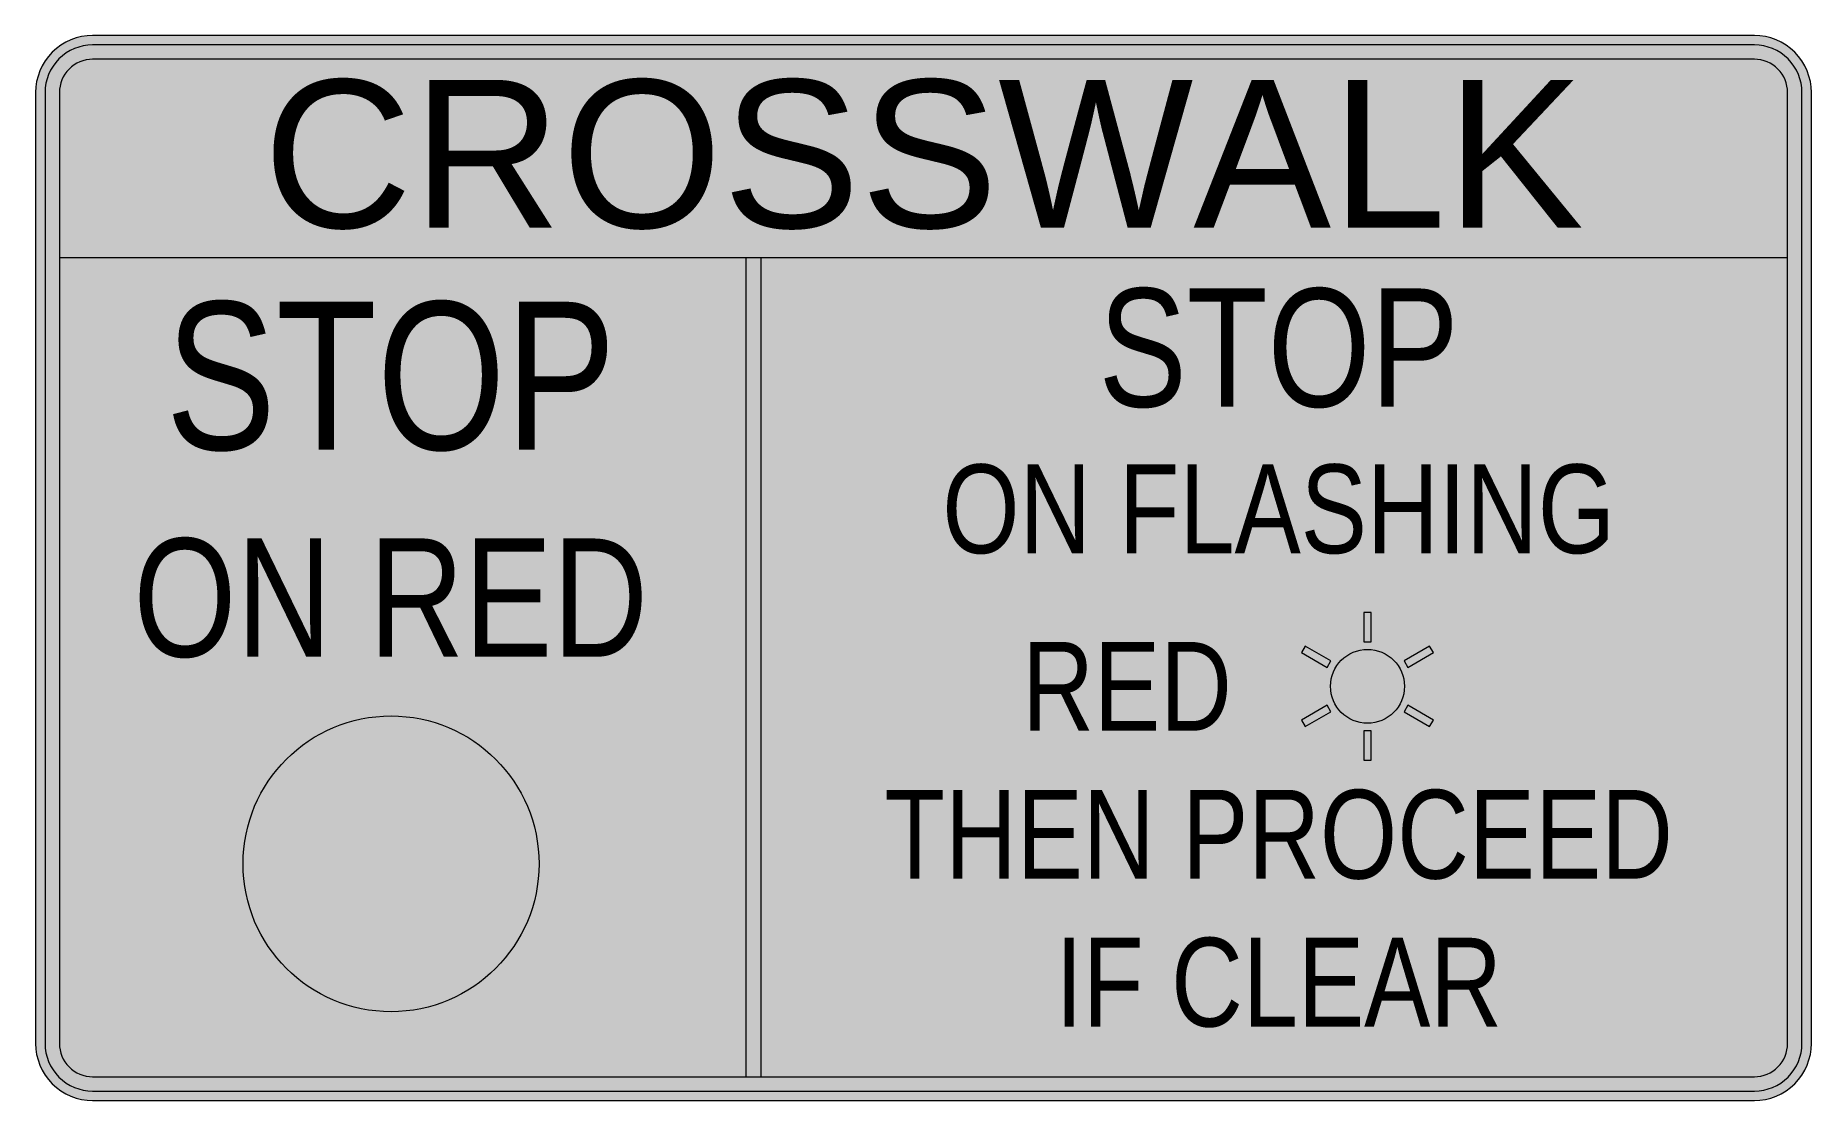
# Model space of a CAD drawing. Extents: x -0.6 to 0.6, y -0.36 to 0.36.
import ezdxf
from ezdxf.enums import TextEntityAlignment as Align

# ---------------------------------------------------------------- set-up
doc = ezdxf.new("R2010")
doc.units = 0
doc.header["$LTSCALE"] = 0.01
doc.header["$MEASUREMENT"] = 0
doc.layers.get('0').update_dxf_attribs({"lineweight": 20})
for name, color, linetype, lineweight in [('C-TRAF-CTRL-MTCD-PATT-BLCK', 250, 'Continuous', 20), ('C-TRAF-CTRL-MTCD-PATT-REDS', 10, 'Continuous', 20), ('C-TRAF-CTRL-MTCD-PATT-WHIT', 255, 'Continuous', 20)]:
    doc.layers.add(name, color=color, linetype=linetype, lineweight=lineweight)
doc.styles.add('COA', font='arial.ttf')

# ---------------------------------------------------------------- blocks, each defined once
blk = doc.blocks.new('*U0')
at = {"layer": 'C-TRAF-CTRL-MTCD-PATT-REDS', "lineweight": 0}
blk.add_hatch(color=256, dxfattribs=at).paths.add_polyline_path([(-0.0025, 0.01), (-0.0025, -0.01), (0.0025, -0.01), (0.0025, 0.01)])
blk.add_lwpolyline([(-0.0025, 0.01), (-0.0025, -0.01), (0.0025, -0.01), (0.0025, 0.01)], close=True, dxfattribs=at)
blk = doc.blocks.new('*U1')
at = {"color": 0, "linetype": 'ByBlock', "lineweight": -2, "transparency": 16777216}
blk.add_blockref('*U0', (0.3, -0.04), dxfattribs=at)
for p, rotation in [((0.2654, -0.06), 59.99999999999999), ((0.3346, -0.06), 299.9999999999999), ((0.2654, -0.1), 120), ((0.3346, -0.1), 240), ((0.3, -0.12), 180)]:
    blk.add_blockref('*U0', p, dxfattribs=dict(at, rotation=rotation))

msp = doc.modelspace()

# ---------------------------------------------------------------- hatches: boundary and pattern name
at = {"layer": 'C-TRAF-CTRL-MTCD-PATT-BLCK', "lineweight": 0}
h = msp.add_hatch(color=256, dxfattribs=at)
edge = h.paths.add_edge_path()
edge.add_line((-0.5614, -0.3536), (0.5614, -0.3536))
edge.add_arc((0.5614, -0.3214), 0.0322, 270, 360)
edge.add_line((0.5936, -0.3214), (0.5936, 0.3214))
edge.add_arc((0.5614, 0.3214), 0.0322, 0, 90)
edge.add_line((0.5614, 0.3536), (-0.5614, 0.3536))
edge.add_arc((-0.5614, 0.3214), 0.0322, 90, 180)
edge.add_line((-0.5936, 0.3214), (-0.5936, -0.3214))
edge.add_arc((-0.5614, -0.3214), 0.0322, 180, 270)
edge = h.paths.add_edge_path(flags=16)
edge.add_line((-0.5614, -0.3439), (0.5614, -0.3439))
edge.add_arc((0.5614, -0.3214), 0.0225, 270, 360)
edge.add_line((0.5839, -0.3214), (0.5839, 0.3214))
edge.add_arc((0.5614, 0.3214), 0.0225, 360, 450)
edge.add_line((0.5614, 0.3439), (-0.5614, 0.3439))
edge.add_arc((-0.5614, 0.3214), 0.0225, 90, 180)
edge.add_line((-0.5839, 0.3214), (-0.5839, -0.3214))
edge.add_arc((-0.5614, -0.3214), 0.0225, 180, 270)
h = msp.add_hatch(color=256, dxfattribs=at)
h.dxf.hatch_style = 1
h.paths.add_polyline_path([(0.5839, 0.21), (0.5839, 0.3214, 0.414214), (0.5614, 0.3439), (-0.5614, 0.3439, 0.414214), (-0.5839, 0.3214), (-0.5839, 0.21)])
msp.add_hatch(color=256, dxfattribs=at).paths.add_polyline_path([(-0.12, -0.3439), (-0.11, -0.3439), (-0.11, 0.21), (-0.12, 0.21)])
at = {"layer": 'C-TRAF-CTRL-MTCD-PATT-REDS', "lineweight": 0}
h = msp.add_hatch(color=256, dxfattribs=at)
edge = h.paths.add_edge_path()
edge.add_arc((0.3, -0.08), 0.025, 0, 360)
h = msp.add_hatch(color=256, dxfattribs=at)
edge = h.paths.add_edge_path()
edge.add_arc((-0.3598, -0.2), 0.1, 0, 360)
at = {"layer": 'C-TRAF-CTRL-MTCD-PATT-WHIT', "lineweight": 0}
h = msp.add_hatch(color=256, dxfattribs=at)
h.dxf.hatch_style = 1
edge = h.paths.add_edge_path()
edge.add_line((-0.5614, -0.36), (0.5614, -0.36))
edge.add_arc((0.5614, -0.3214), 0.0386, 270, 360)
edge.add_line((0.6, -0.3214), (0.6, 0.3214))
edge.add_arc((0.5614, 0.3214), 0.0386, 360, 450)
edge.add_line((0.5614, 0.36), (-0.5614, 0.36))
edge.add_arc((-0.5614, 0.3214), 0.0386, 90, 180)
edge.add_line((-0.6, 0.3214), (-0.6, -0.3214))
edge.add_arc((-0.5614, -0.3214), 0.0386, 180, 270)

# ---------------------------------------------------------------- linework, layer by layer
at = {"layer": 'C-TRAF-CTRL-MTCD-PATT-BLCK', "lineweight": 0, "flags": 128}
msp.add_lwpolyline([(-0.5614, -0.36), (0.5614, -0.36, 0.414214), (0.6, -0.3214), (0.6, 0.3214, 0.414214), (0.5614, 0.36), (-0.5614, 0.36, 0.414214), (-0.6, 0.3214), (-0.6, -0.3214, 0.414214)], format="xyb", close=True, dxfattribs=at)
at = {"layer": 'C-TRAF-CTRL-MTCD-PATT-BLCK', "lineweight": 0}
for points in [[(-0.5614, -0.3536), (0.5614, -0.3536, 0.414214), (0.5936, -0.3214), (0.5936, 0.3214, 0.414214), (0.5614, 0.3536), (-0.5614, 0.3536, 0.414214), (-0.5936, 0.3214), (-0.5936, -0.3214, 0.414214)], [(-0.5614, -0.3439), (0.5614, -0.3439, 0.414214), (0.5839, -0.3214), (0.5839, 0.3214, 0.414214), (0.5614, 0.3439), (-0.5614, 0.3439, 0.414214), (-0.5839, 0.3214), (-0.5839, -0.3214, 0.414214)]]:
    msp.add_lwpolyline(points, format="xyb", close=True, dxfattribs=at)
at = {"layer": 'C-TRAF-CTRL-MTCD-PATT-BLCK', "lineweight": 0, "flags": 128}
for points in [[(-0.5839, 0.21), (0.5839, 0.21)], [(-0.12, 0.21), (-0.12, -0.3439)], [(-0.11, 0.21), (-0.11, -0.3439)]]:
    msp.add_lwpolyline(points, dxfattribs=at)
at = {"layer": 'C-TRAF-CTRL-MTCD-PATT-REDS', "lineweight": 0}
for centre, radius in [((0.3, -0.08), 0.025), ((-0.3598, -0.2), 0.1)]:
    msp.add_circle(centre, radius, dxfattribs=at)

# ---------------------------------------------------------------- block references
msp.add_blockref('*U1', (0, 0))

# ---------------------------------------------------------------- texts
at = {"layer": 'C-TRAF-CTRL-MTCD-PATT-BLCK', "lineweight": 0, "style": 'COA', "width": 0.8}
for s, height, p in [('STOP', 0.1, (-0.36, 0.13)), ('STOP', 0.08, (0.24, 0.149)), ('ON FLASHING', 0.06, (0.24, 0.04)), ('ON RED', 0.08, (-0.36, -0.02)), ('RED           ', 0.06, (0.24, -0.08)), ('THEN PROCEED', 0.06, (0.24, -0.18)), ('IF CLEAR', 0.06, (0.24, -0.28))]:
    msp.add_text(s, height=height, dxfattribs=at).set_placement(p, align=Align.MIDDLE_CENTER)
at = {"layer": 'C-TRAF-CTRL-MTCD-PATT-WHIT', "lineweight": 0, "style": 'COA'}
msp.add_text('CROSSWALK', height=0.1, dxfattribs=at).set_placement((0, 0.28), align=Align.MIDDLE_CENTER)

doc.saveas('drawing.dxf')
